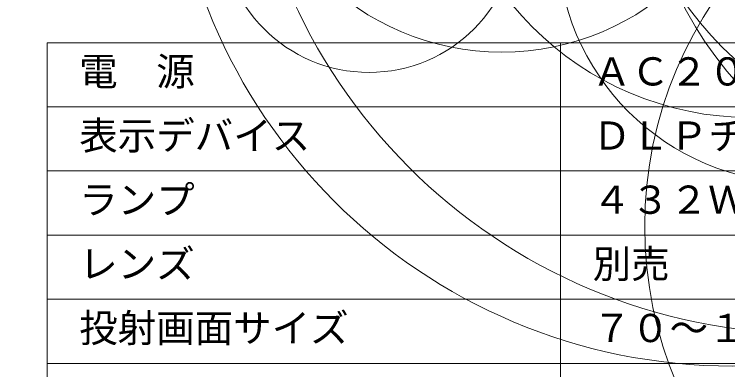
# Model space of a CAD drawing. Units: millimetres, scale not verified. Extents: x -8290 to 8338, y -215 to 16646.
# Drawn here: x -65.1 to -9.5, y -22 to 5.7 of the extents above; entities that cross this region are included whole.
import ezdxf
from ezdxf.enums import TextEntityAlignment as Align

# ---------------------------------------------------------------- set-up
doc = ezdxf.new("R2010")
doc.units = ezdxf.units.MM
doc.header["$LTSCALE"] = 0.125
doc.layers.add('0-1_MOJI1', color=7, linetype='Continuous')
doc.layers.add('0-2_WAKU', color=1, linetype='Continuous', lineweight=18)
doc.layers.add('0-5_GAIKEI', color=1, linetype='Continuous', lineweight=18)
doc.styles.add('ＭＳ ゴシック', font='')
doc.styles.get('ＭＳ ゴシック').set_extended_font_data('MS Gothic')

msp = doc.modelspace()

# ---------------------------------------------------------------- linework, layer by layer
at = {"layer": '0-2_WAKU', "color": 4}
for p, q in [((-62.5547, -56.4996), (-62.5547, 3.5004)), ((-62.5547, 3.5004), (62.4453, 3.5004)), ((-22.5547, -56.4996), (-22.5547, 3.5004))]:
    msp.add_line(p, q, dxfattribs=at)
at = {"layer": '0-2_WAKU'}
for p, q in [((-62.5547, -1.4996), (62.4453, -1.4996)), ((62.4453, -6.4996), (-62.5547, -6.4996)), ((62.4453, -11.4996), (-62.5547, -11.4996)), ((62.4453, -16.4996), (-62.5547, -16.4996)), ((-62.5547, -21.4996), (62.4453, -21.4996))]:
    msp.add_line(p, q, dxfattribs=at)
at = {"layer": '0-5_GAIKEI'}
for centre, radius in [((-187.7733, 7.5236), 223.0212), ((-66.7002, 24.0399), 83.1425), ((-3.0354, 25.1305), 44.3139), ((-9.1192, 22.2613), 43.975), ((13.0272, 19.9219), 29.3099), ((8.6031, 21.7064), 26.2441), ((-7.7078, 21.7692), 24.1064), ((-27.1264, 22.8884), 20.1188), ((5.609, 19.6358), 18.2798), ((-3.8836, 11.4782), 18.8997), ((-37.4759, 12.7501), 11.5681), ((15.3977, -10.8104), 31.3866)]:
    msp.add_circle(centre, radius, dxfattribs=at)

# ---------------------------------------------------------------- texts
at = {"layer": '0-1_MOJI1', "style": 'ＭＳ ゴシック'}
for s, p in [('電\u3000源', (-60.0547, -0.4996)), ('ＡＣ２００Ｖ\u3000５０Ｈｚ／６０Ｈｚ', (-20.0547, -0.4996)), ('表示デバイス', (-60.0547, -5.4996)), ('ＤＬＰチップ\u3000３枚\u3000ＤＬＰ方式', (-20.0547, -5.4996)), ('ランプ', (-60.0547, -10.4996)), ('４３２Ｗ（ＵＨＭランプ\u3000４灯式）', (-20.0547, -10.4996)), ('レンズ', (-60.0547, -15.4996)), ('別売', (-20.0547, -15.4996)), ('投射画面サイズ', (-60.0547, -20.4996)), ('７０～１０００型（アスペクト比４：３時）', (-20.0547, -20.4996))]:
    msp.add_text(s, height=2.199, dxfattribs=at).set_placement(p, align=Align.BOTTOM_LEFT)

doc.saveas('drawing.dxf')
